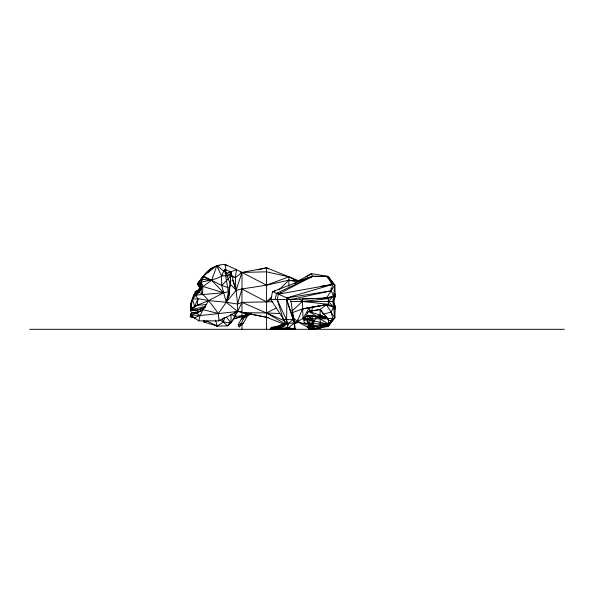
<?xml version="1.0" encoding="UTF-8"?>
<svg xmlns="http://www.w3.org/2000/svg" width="594" height="594" viewBox="0 0 594 594"><rect width="100%" height="100%" fill="white"/><g stroke="black" fill="none" stroke-linecap="round" stroke-linejoin="round"><path stroke-width="0.89" d="M311.033 315.919L311.033 324.049L312.756 325.764L314.471 329.046L320.225 327.97L328.727 324.198L328.185 318.844L320.144 315.102L308.672 311.367L304.403 318.533M302.376 298.982L302.992 318.533L304.269 319.624M235.098 311.85L235.038 316.505L234.407 318.644L227.428 325.861L217.263 326.106L203.928 322.074L204.024 320.337M312.711 328.579L312.711 316.127M307.633 323.678L307.789 315.518L327.517 318.302L320.069 309.467L308.672 311.367L316.921 316.454L328.185 318.844L303.712 318.726L304.239 323.314L311.033 324.049L314.248 320.998L316.691 316.617L328.185 318.844L315.191 316.29L307.789 315.518L303.712 318.726L304.38 320.418M230.346 285.179L230.732 271.814L224.651 269.468L221.503 275.891L221.74 285.454L226.24 302.264L237.622 311.494L268.369 317.597M328.163 323.025L328.727 324.198L312.756 325.764L308.056 327.049L309.014 328.296L314.471 329.046L308.798 329.38L309.415 315.718M229.329 292.976L228.772 296.406L230.294 284.088L230.732 271.814L226.485 273.307L224.651 269.468L225.935 270.716M294.765 283.687L297.379 281.348L311.486 273.626L327.992 276.41L334.816 285.142L335.254 296.191L333.895 301.462L335.254 306.734L334.816 317.79L327.992 326.522L311.486 329.306M272.824 301.782L241.973 302.376L237.622 311.494L200.111 315.57L194.26 317.797L191.001 317.018L190.191 316.171L191.001 314.894L196.532 313.112L198.812 311.62L191.461 312.845L190.548 314.263L194.26 317.797L198.812 320.871L218.986 320.871L218.377 313.461L226.24 302.264L236.108 290.355L241.973 288.959L266.58 285.165L288.877 280.175L297.379 281.348L312.451 276.336L327.992 276.41L334.816 285.142L332.922 301.462L335.254 306.734L333.62 307.135L328.319 304.284L328.319 298.648L333.62 295.797L335.254 296.191L332.922 301.462L334.816 317.79L327.992 326.522L322.089 326.596M298.856 280.843L288.877 276.811L266.58 285.165L236.583 269.683L224.992 264.441C212.088 264.404 198.493 275.289 200.958 289.085C194.758 294.876 188.944 301.99 190.778 311.13L194.609 309.92L197.238 310.127L204.247 307.944M190.778 311.13C190.563 304.477 191.788 297.921 195.337 292.345L195.471 295.396L197.988 298.7L208.628 300.549L226.24 302.264L237.533 304.039L241.973 302.376L284.749 320.938M191.298 301.269L190.778 309.86L197.238 310.127L205.643 307.247M230.42 285.231L230.784 280.041M194.609 309.92L190.778 309.86L197.238 305.249L197.988 298.7L192.404 299.138L190.778 308.59L194.609 306.415L208.628 300.549L223.686 292.731L229.009 291.713M324.495 326.552L327.992 326.522L332.796 318.533L331.096 312.088L333.62 307.135L328.437 301.462L333.62 295.797L331.096 290.845L332.796 284.4L327.992 276.41L312.451 276.336L272.535 291.654L270.901 299.554L290.785 299.554L326.47 298.136L334.816 285.142L332.796 284.4L286.909 297.876L286.635 319.609L286.115 323.359L280.962 327.353L280.739 329.106L275.505 329.559L274.547 327.702L282.499 326.559L295.225 329.128L294.015 319.609L291.929 310.016M218.986 320.871L237.622 311.494C238.179 297.535 233.42 283.531 236.583 269.683L229.848 272.104M312.451 307.157L311.835 311.026L310.714 311.367M334.786 309.34L335.254 306.734M194.26 317.797L190.191 316.171L190.793 314.181M275.163 299.554L276.448 293.354L312.451 276.336L311.486 273.626L306.088 277.012M294.594 327.398L294.372 323.099L286.115 323.359L285.372 323.047L283.412 319.609L277.205 299.554L278.326 294.164L312.451 276.336L310.61 277.903M293.644 321.369L294.015 319.609L293.08 317.099M226.24 302.264L230.294 284.088L224.651 269.468L228.772 294.691L226.24 302.264L228.408 297.245M208.628 300.549L218.377 313.461L202.985 309.682L196.532 313.112L191.461 312.845L191.001 314.894L200.111 315.57L202.985 309.682L208.628 300.549C205.019 296.696 201.173 291.58 195.337 291.602L195.337 293.087M198.812 320.871L200.111 315.57L196.532 313.112M291.899 315.124L293.065 319.609L288.179 323.611L286.716 329.373M237.533 304.039L241.973 288.959L266.58 301.901L271.361 299.131M224.807 317.285L223.329 321.985L217.263 326.106L206.972 321.072L203.928 322.074M205.175 306.407L190.778 309.86L194.609 306.415L192.404 299.138L193.005 297.854L199.146 292.359L201.752 287.303L211.65 280.375L216.869 265.696L219.416 265.837M293.978 322.052L297.379 321.584L302.391 308.91L328.319 304.284L302.368 301.462L299.666 298.96M194.609 306.415L197.988 298.7M198.864 289.85L201.032 284.949L201.195 281.764L202.777 279.336L202.599 276.834L211.65 280.375L221.74 285.454L229.343 288.053M222.928 275.148C215.57 280.479 206.578 280.316 198.411 282.974L201.032 284.949L198.819 289.85L200.289 286.702L198.411 282.974L202.599 276.834L197.319 283.88L198.411 286.07L200.378 287.518M237.637 311.642L230.969 322.839L227.428 325.861L223.329 321.985L219.669 319.795M238.127 324.799L241.624 318.525L246.102 314.404L247.089 316.565L243.599 322.839L239.122 326.952L238.127 324.799L243.599 322.839M239.122 326.952L246.102 314.404M329.284 324.925L330.591 322.624M293.451 318.072L297.379 321.584L302.992 318.533L309.385 307.677L328.319 304.284M209.727 270.552L211.197 268.339L212.674 268.072M292.255 312.711L302.391 308.91L326.47 304.796L334.816 317.79L332.796 318.533L326.47 326.596L324.955 325.906M207.781 272.624L211.197 268.339M199.079 281.69L197.319 283.88L200.289 286.702L198.411 286.07L200.497 287.028M270.73 329.276L275.824 329.239L270.73 329.276L285.372 323.047L278.482 326.344L271.258 327.376L270.203 329.128L270.73 329.276L271.874 327.925L281.036 325.467M221.74 285.454L230.465 276.358M266.58 301.901L271.829 296.792M279.039 289.761L288.877 280.175L294.928 281.237M201.195 281.764L202.792 286.442L200.713 289.293L202.636 294.29L202.792 286.442L201.262 284.095L201.752 287.303L200.958 289.085L193.436 295.359L223.686 292.731L211.65 280.375L203.348 275.95L216.869 265.696L224.421 271.681M199.354 290.607L200.958 289.085L198.819 289.501L195.337 291.602L195.344 293.547M292.248 310.848L302.368 301.462L328.319 298.648L324.68 297.832M276.113 328.282L274.547 327.702L275.297 327.791L275.505 329.559L275.906 329.187L274.131 329.254M227.25 273.708L235.343 277.695L241.973 272.431L266.58 267.805L288.877 276.811L297.594 281.422M275.222 291.015L272.535 291.654L290.785 299.554L293.54 319.609L286.56 299.554L294.372 323.099L286.716 329.128L279.202 329.328M321.384 327.131L320.225 327.97L314.248 328.697L309.014 328.296L312.756 325.764L314.248 320.998L307.789 315.518L316.691 316.617L328.727 324.198L321.97 326.707M250.252 313.959L248.7 314.902L234.407 318.644L241.416 316.402M270.901 299.554L286.115 323.359L279.767 327.153L275.297 327.791L280.962 327.353L286.716 329.128L275.505 329.559L288.179 323.611L277.205 299.554M294.424 323.181L297.594 321.51M276.136 308.034L266.58 312.956L241.973 312.615M281.593 292.56L278.326 294.164L332.796 284.4L326.47 276.336M197.178 312.385L202.985 309.682M251.091 313.818L248.7 314.902L235.038 316.505L231.059 314.137L230.969 322.839L228.853 323.574M325.029 316.001L327.517 318.302L320.144 315.102L315.132 316.751M251.24 313.84L248.7 314.902L247.007 314.597M294.698 323.767L298.856 322.089M280.962 327.353L277.049 326.685L286.115 323.359M241.624 318.525L247.089 316.565M234.994 312.37L237.622 311.494M319.706 315.288L324.532 317.448L325.111 317.255M317.285 298.374L326.47 298.136L333.62 295.797M197.297 312.11L201.826 310.662M309.014 328.296L328.727 324.198L304.239 323.314L305.375 322.965M195.337 291.602L196.926 291.119M276.255 327.019L278.482 326.344L277.049 326.685M323.247 314.278L331.096 312.088M257.796 269.884L266.58 267.805L268.124 268.77M312.407 326.024L308.056 327.049L308.798 329.38M292.552 299.146L290.785 299.554L331.096 290.845L331.096 288.083M201.611 285.514L200.839 289.189L201.752 287.303L201.032 284.949L197.995 291.929L199.888 289.293L201.032 284.949L202.792 286.442L223.686 292.731M307.855 323.418L310.558 323.5L311.033 324.049L303.712 318.726L304.767 318.525M302.391 308.91L311.679 307.677M286.909 297.876L331.096 290.845M276.448 293.354L278.267 293.065M320.983 286.278L332.796 284.4M197.238 305.249L206.066 304.663M190.548 316.312L190.548 314.263L191.001 317.018L192.842 316.899M280.004 329.358L295.225 329.128L279.202 329.239M302.598 298.767L313.61 298.47M282.893 329.121L295.225 329.128L278.111 329.38M275.505 329.559L295.225 329.128L282.833 329.202M279.247 329.447L295.225 329.128M322.505 326.544L327.992 326.522M290.577 301.462L333.895 301.462M321.347 317.382L320.144 315.102L320.069 309.467L326.47 304.796L333.62 307.135M308.672 311.367L311.835 311.367M302.992 318.533L305.279 318.533M326.841 318.533L332.796 318.533M294.015 319.609L283.412 319.609L282.38 317.099M275.646 329.121L270.203 329.128L271.874 327.925L271.258 327.376L273.893 327.45M29.7 329.306L564.3 329.306M324.495 276.381L327.992 276.41M275.698 329.202L270.203 329.128L276.351 329.321M304.239 323.314L306.044 323.366M279.96 313.573L266.58 312.956L284.897 323.767M274.287 329.128L276.128 329.224M278.898 329.366L280.739 329.462L279.135 329.351M328.482 320.448L331.096 320.693M202.777 279.336L211.65 280.375M324.718 297.839L326.47 298.136M323.849 297.846L328.319 298.648M292.946 328.794L294.676 329.121M241.973 312.355L266.58 317.285L283.732 324.079M191.001 317.018L195.144 317.872M240.176 272.045L241.973 272.431L266.58 271.829L288.877 276.811L288.877 286.293M303.712 318.726L328.727 324.198M316.691 316.617L315.191 316.29L315.191 317.01M297.379 319.758L297.379 321.584L311.612 326.314M239.701 311.464L248.7 314.902L247.921 313.394M231.318 275.705L235.343 277.695M215.629 325.237L217.263 326.106L215.54 320.136M297.379 321.584L308.353 327.591M227.309 265.8L224.992 264.441L226.039 270.649M306.86 326.403L308.405 327.376M215.793 325.133L217.263 326.106M324.532 317.448L320.144 315.102M309.385 323.982L312.451 326.596L311.835 323.849M310.558 324.22L310.558 323.5L312.6 325.245M229.158 273.841L231.088 275.713L221.503 275.891L216.869 265.696M310.558 323.5L312.756 325.764L320.225 327.97L320.225 317.3M230.294 284.088L236.108 290.355L241.973 272.431L241.973 319.661M226.433 317.137L230.969 322.839L223.329 321.985L222.282 318.629M306.786 312.088L307.841 313.55M320.069 309.467L321.436 311.598M322.854 313.61L320.411 309.467L309.957 311.367L309.385 307.677M329.284 278.007L330.591 280.309M232.566 280.019L236.108 290.355L230.732 271.814L230.947 274.153M292.003 314.723L293.54 319.609L292.523 314.375M334.786 293.592L335.254 296.191M191.461 312.845L191.55 313.944M331.096 282.239L331.096 283.68M294.372 323.099L294.372 327.42M288.179 323.611L288.179 325.208M266.58 267.805L266.58 329.306M241.973 323.99L241.973 329.306M223.663 317.797L223.663 318.518M203.348 275.95L203.348 277.339"/></g></svg>
